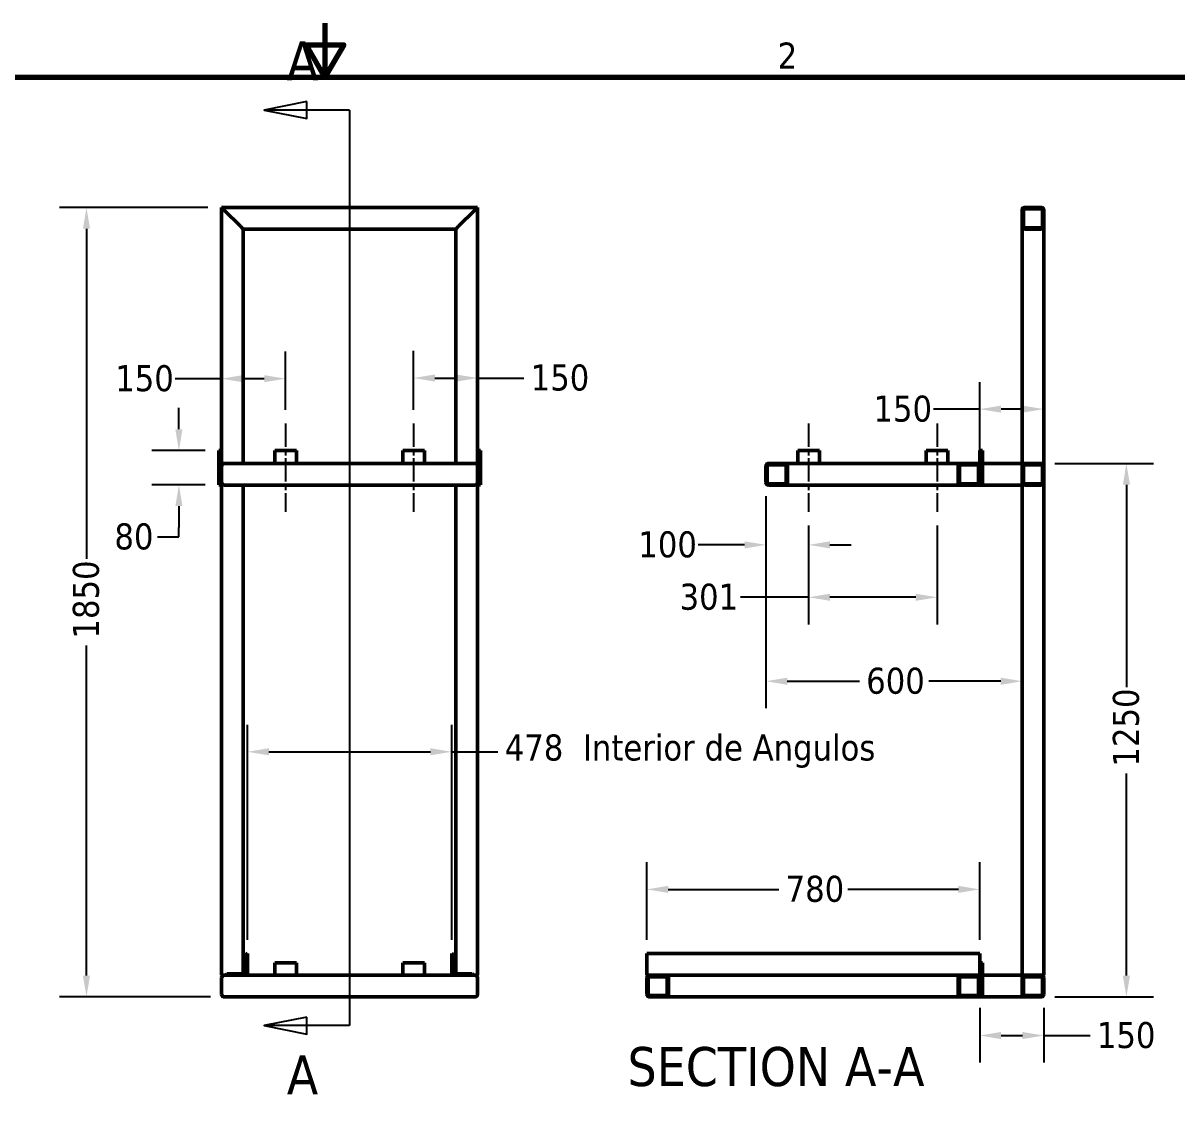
# Model space of a CAD drawing. Header units: millimetres. Extents: x 66 to 8570, y 188 to 5400.
# Drawn here: x 3611 to 6315, y 2854 to 5400 of the extents above; entities that cross this region are included whole.
import ezdxf

# ---------------------------------------------------------------- set-up
doc = ezdxf.new("R2010")
doc.units = ezdxf.units.MM
doc.header["$LTSCALE"] = 20
doc.linetypes.add('CHAIN', pattern=[0.7087, 0.4724, -0.0591, 0.1181, -0.0591])
doc.linetypes.add('DOUBLE_DASH_CHAIN', pattern=[1.2403, 0.6614, -0.0827, 0.1654, -0.0827, 0.1654, -0.0827])
for name, color, linetype, lineweight in [('Border (ANSI)', 7, 'Continuous', 70), ('Centerline (ANSI)', 1, 'Continuous', 25), ('Dimension (ANSI)', 3, 'Continuous', 25), ('Hatch (ANSI)', 2, 'Continuous', 35), ('Section Line (ANSI)', 1, 'DOUBLE_DASH_CHAIN', 25), ('Symbol (ANSI)', 3, 'Continuous', 25), ('Visible (ANSI)', 7, 'Continuous', 50)]:
    doc.layers.add(name, color=color, linetype=linetype, lineweight=lineweight)
doc.styles.add('Label Text (ANSI)', font='tahoma.ttf')
doc.styles.add('Note Text (ANSI)', font='tahoma.ttf')
doc.dimstyles.new('Default - mm (ANSI)', dxfattribs={"dimscale": 20, "dimtxt": 3.048, "dimasz": 2.5, "dimexe": 3.175, "dimexo": 1.6002, "dimgap": 0.8, "dimtad": 0, "dimtoh": 1, "dimrnd": 1e-08, "dimzin": 4, "dimdsep": 46, "dimtxsty": 'Note Text (ANSI)', "dimcen": 0.09, "dimdle": 10, "dimclrd": 256, "dimclre": 256, "dimclrt": 256, "dimadec": 1, "dimazin": 1, "dimtfac": 1, "dimtofl": 0, "dimtmove": 0, "dimatfit": 3, "dimfxl": 1, "dimtolj": 1, "dimtzin": 4, "dimlwd": -1, "dimlwe": -1, "dimarcsym": 0})
pattern_1 = [(45, (0, 0), (-44.9013, 44.9013), [])]

# ---------------------------------------------------------------- blocks, each defined once
blk = doc.blocks.new('Borders Default Border')
at = {"layer": 'Border (ANSI)', "flags": 128}
for points in [[(215.9, 270), (215.9, 263.65), (213.7, 267.46), (218.1, 267.46), (215.9, 263.65)], [(9.65, 15.75), (9.65, 263.65), (422.15, 263.65), (422.15, 15.75), (9.65, 15.75)]]:
    blk.add_lwpolyline(points, dxfattribs=at)
at = {"layer": 'Border (ANSI)', "insert": (268.95, 264.67), "char_height": 3.05, "attachment_point": 7, "style": 'Note Text (ANSI)'}
blk.add_mtext('2', dxfattribs=at)
blk = doc.blocks.new('2dTransSection0')
at = {"layer": 'Section Line (ANSI)', "linetype": 'Continuous'}
for p, q in [((213.79, 260.81), (208.79, 259.81)), ((213.79, 259.81), (208.79, 259.81)), ((208.79, 259.81), (213.79, 258.81)), ((213.79, 258.81), (213.79, 260.81)), ((218.79, 259.81), (213.79, 259.81)), ((218.79, 259.81), (218.79, 251.44)), ((218.79, 160.95), (218.79, 152.57)), ((213.79, 153.57), (208.79, 152.57)), ((213.79, 151.57), (213.79, 153.57)), ((213.79, 152.57), (208.79, 152.57)), ((208.79, 152.57), (213.79, 151.57)), ((218.79, 152.57), (213.79, 152.57))]:
    blk.add_line(p, q, dxfattribs=at)
at = {"layer": 'Section Line (ANSI)', "linetype": 'DOUBLE_DASH_CHAIN', "ltscale": 13.284528}
blk.add_line((218.79, 259.81), (218.79, 152.57), dxfattribs=at)
at = {"layer": 'Section Line (ANSI)', "linetype": 'Continuous', "flags": 128}
for points in [[(213.79, 260.81), (208.79, 259.81), (213.79, 258.81), (213.79, 260.81)], [(213.79, 153.57), (208.79, 152.57), (213.79, 151.57), (213.79, 153.57)]]:
    blk.add_lwpolyline(points, dxfattribs=at)
at = {"layer": 'Section Line (ANSI)'}
for points in [[(213.79, 260.81), (208.79, 259.81), (213.79, 258.81), (213.79, 260.81)], [(213.79, 153.57), (208.79, 152.57), (213.79, 151.57), (213.79, 153.57)]]:
    blk.add_solid(points, dxfattribs=at)
at = {"layer": 'Section Line (ANSI)', "char_height": 4.57, "attachment_point": 7, "style": 'Label Text (ANSI)'}
for insert in [(211.43, 263.31), (211.43, 144.5)]:
    blk.add_mtext('A', dxfattribs=dict(at, insert=insert))
blk = doc.blocks.new('*D24')
at = {"layer": 'Defpoints', "color": 0, "transparency": 16777216}
for p in [(5072.5, 3370.4), (5072.5, 3219.9), (5852.5, 3219.9)]:
    blk.add_point(p, dxfattribs=at)
at = {"layer": 'Dimension (ANSI)', "transparency": 16777216}
for p, q in [((5072.5, 3251.9), (5072.5, 3433.9)), ((5852.5, 3251.9), (5852.5, 3433.9)), ((5122.5, 3370.4), (5381.6, 3370.4)), ((5802.5, 3370.4), (5543.4, 3370.4))]:
    blk.add_line(p, q, dxfattribs=at)
for points in [[(5122.5, 3378.7), (5122.5, 3362.1), (5072.5, 3370.4)], [(5802.5, 3378.7), (5802.5, 3362.1), (5852.5, 3370.4)]]:
    blk.add_solid(points, dxfattribs=at)
at = {"layer": 'Dimension (ANSI)', "transparency": 16777216, "insert": (5397.6, 3402.3), "char_height": 60.96, "attachment_point": 1, "style": 'Note Text (ANSI)'}
blk.add_mtext('\\A1;780', dxfattribs=at)
blk = doc.blocks.new('*D25')
at = {"layer": 'Defpoints', "color": 0, "transparency": 16777216}
for p in [(5852.5, 3124.7), (6002.5, 3124.7), (5852.5, 3028)]:
    blk.add_point(p, dxfattribs=at)
at = {"layer": 'Dimension (ANSI)', "transparency": 16777216}
for p, q in [((5852.5, 3092.7), (5852.5, 2964.5)), ((6002.5, 3092.7), (6002.5, 2964.5)), ((5902.5, 3028), (5952.5, 3028)), ((6002.5, 3028), (6111, 3028))]:
    blk.add_line(p, q, dxfattribs=at)
for points in [[(5902.5, 3036.3), (5902.5, 3019.6), (5852.5, 3028)], [(5952.5, 3036.3), (5952.5, 3019.6), (6002.5, 3028)]]:
    blk.add_solid(points, dxfattribs=at)
at = {"layer": 'Dimension (ANSI)', "transparency": 16777216, "insert": (6127, 3059.7), "char_height": 60.96, "attachment_point": 1, "style": 'Note Text (ANSI)'}
blk.add_mtext('\\A1;150', dxfattribs=at)
blk = doc.blocks.new('*D26')
at = {"layer": 'Defpoints', "color": 0, "transparency": 16777216}
for p in [(6002.5, 4495.6), (6002.5, 4495.6), (5852.5, 4362)]:
    blk.add_point(p, dxfattribs=at)
at = {"layer": 'Dimension (ANSI)', "transparency": 16777216}
for p, q in [((5852.5, 4394), (5852.5, 4559.1)), ((5852.5, 4495.6), (5744, 4495.6)), ((5952.5, 4495.6), (5902.5, 4495.6))]:
    blk.add_line(p, q, dxfattribs=at)
for points in [[(5902.5, 4503.9), (5902.5, 4487.3), (5852.5, 4495.6)], [(5952.5, 4503.9), (5952.5, 4487.3), (6002.5, 4495.6)]]:
    blk.add_solid(points, dxfattribs=at)
at = {"layer": 'Dimension (ANSI)', "transparency": 16777216, "insert": (5603.4, 4527.3), "char_height": 60.96, "attachment_point": 1, "style": 'Note Text (ANSI)'}
blk.add_mtext('\\A1;150', dxfattribs=at)
blk = doc.blocks.new('*D27')
at = {"layer": 'Defpoints', "color": 0, "transparency": 16777216}
for p in [(5996.1, 4368.3), (5996.1, 3118.3), (6196.1, 3118.3)]:
    blk.add_point(p, dxfattribs=at)
at = {"layer": 'Dimension (ANSI)', "transparency": 16777216}
for p, q in [((6028.2, 4368.3), (6259.6, 4368.3)), ((6196.1, 4318.3), (6196.1, 3844.5)), ((6196.1, 3168.3), (6196.1, 3642.1)), ((6028.2, 3118.3), (6259.6, 3118.3))]:
    blk.add_line(p, q, dxfattribs=at)
for points in [[(6187.8, 4318.3), (6204.5, 4318.3), (6196.1, 4368.3)], [(6187.8, 3168.3), (6204.5, 3168.3), (6196.1, 3118.3)]]:
    blk.add_solid(points, dxfattribs=at)
at = {"layer": 'Dimension (ANSI)', "transparency": 16777216, "insert": (6164.4, 3658.1), "char_height": 60.96, "attachment_point": 1, "rotation": 90, "style": 'Note Text (ANSI)'}
blk.add_mtext('\\A1;1250', dxfattribs=at)
blk = doc.blocks.new('*D28')
at = {"layer": 'Defpoints', "color": 0, "transparency": 16777216}
for p in [(4075.8, 4968.3), (3759.2, 3118.3), (4082.1, 3118.3)]:
    blk.add_point(p, dxfattribs=at)
at = {"layer": 'Dimension (ANSI)', "transparency": 16777216}
for p, q in [((4043.8, 4968.3), (3695.7, 4968.3)), ((3759.2, 4918.3), (3759.2, 4144.5)), ((3759.2, 3168.3), (3759.2, 3942.1)), ((4050.1, 3118.3), (3695.7, 3118.3))]:
    blk.add_line(p, q, dxfattribs=at)
for points in [[(3750.9, 4918.3), (3767.5, 4918.3), (3759.2, 4968.3)], [(3750.9, 3168.3), (3767.5, 3168.3), (3759.2, 3118.3)]]:
    blk.add_solid(points, dxfattribs=at)
at = {"layer": 'Dimension (ANSI)', "transparency": 16777216, "insert": (3727.3, 3958.1), "char_height": 60.96, "attachment_point": 1, "rotation": 90, "style": 'Note Text (ANSI)'}
blk.add_mtext('\\A1;1850', dxfattribs=at)
blk = doc.blocks.new('*D29')
at = {"layer": 'Defpoints', "color": 0, "transparency": 16777216}
for p in [(4075.8, 4566.9), (4075.8, 4566.9), (4225.8, 4461.8)]:
    blk.add_point(p, dxfattribs=at)
at = {"layer": 'Dimension (ANSI)', "transparency": 16777216}
for p, q in [((4225.8, 4493.8), (4225.8, 4630.4)), ((4075.8, 4566.9), (3967.3, 4566.9)), ((4175.8, 4566.9), (4125.8, 4566.9))]:
    blk.add_line(p, q, dxfattribs=at)
for points in [[(4125.8, 4575.2), (4125.8, 4558.6), (4075.8, 4566.9)], [(4175.8, 4575.2), (4175.8, 4558.6), (4225.8, 4566.9)]]:
    blk.add_solid(points, dxfattribs=at)
at = {"layer": 'Dimension (ANSI)', "transparency": 16777216, "insert": (3826.6, 4598.6), "char_height": 60.96, "attachment_point": 1, "style": 'Note Text (ANSI)'}
blk.add_mtext('\\A1;150', dxfattribs=at)
blk = doc.blocks.new('*D30')
at = {"layer": 'Defpoints', "color": 0, "transparency": 16777216}
for p in [(4675.8, 4568.4), (4675.8, 4564.6), (4525.8, 4461.8)]:
    blk.add_point(p, dxfattribs=at)
at = {"layer": 'Dimension (ANSI)', "transparency": 16777216}
for p, q in [((4525.8, 4493.8), (4525.8, 4631.9)), ((4575.8, 4568.4), (4625.8, 4568.4)), ((4675.8, 4568.4), (4784.2, 4568.4))]:
    blk.add_line(p, q, dxfattribs=at)
for points in [[(4575.8, 4576.8), (4575.8, 4560.1), (4525.8, 4568.4)], [(4625.8, 4576.8), (4625.8, 4560.1), (4675.8, 4568.4)]]:
    blk.add_solid(points, dxfattribs=at)
at = {"layer": 'Dimension (ANSI)', "transparency": 16777216, "insert": (4800.2, 4600.2), "char_height": 60.96, "attachment_point": 1, "style": 'Note Text (ANSI)'}
blk.add_mtext('\\A1;150', dxfattribs=at)
blk = doc.blocks.new('*D31')
at = {"layer": 'Defpoints', "color": 0, "transparency": 16777216}
for p in [(5451.5, 4254.8), (5752.5, 4254.8), (5752.5, 4054.8)]:
    blk.add_point(p, dxfattribs=at)
at = {"layer": 'Dimension (ANSI)', "transparency": 16777216}
for p, q in [((5451.5, 4222.8), (5451.5, 3991.3)), ((5752.5, 4222.8), (5752.5, 3991.3)), ((5451.5, 4054.8), (5291.5, 4054.8)), ((5702.5, 4054.8), (5501.5, 4054.8))]:
    blk.add_line(p, q, dxfattribs=at)
for points in [[(5501.5, 4063.1), (5501.5, 4046.5), (5451.5, 4054.8)], [(5702.5, 4063.1), (5702.5, 4046.5), (5752.5, 4054.8)]]:
    blk.add_solid(points, dxfattribs=at)
at = {"layer": 'Dimension (ANSI)', "transparency": 16777216, "insert": (5149, 4086.6), "char_height": 60.96, "attachment_point": 1, "style": 'Note Text (ANSI)'}
blk.add_mtext('\\A1;301', dxfattribs=at)
blk = doc.blocks.new('*D32')
at = {"layer": 'Defpoints', "color": 0, "transparency": 16777216}
for p in [(5351.5, 4323.9), (5451.5, 4254.8), (5351.5, 4177.5)]:
    blk.add_point(p, dxfattribs=at)
at = {"layer": 'Dimension (ANSI)', "transparency": 16777216}
for p, q in [((5351.5, 4291.9), (5351.5, 4114)), ((5451.5, 4222.8), (5451.5, 4114)), ((5301.5, 4177.5), (5193, 4177.5)), ((5501.5, 4177.5), (5551.5, 4177.5))]:
    blk.add_line(p, q, dxfattribs=at)
for points in [[(5301.5, 4185.9), (5301.5, 4169.2), (5351.5, 4177.5)], [(5501.5, 4185.9), (5501.5, 4169.2), (5451.5, 4177.5)]]:
    blk.add_solid(points, dxfattribs=at)
at = {"layer": 'Dimension (ANSI)', "transparency": 16777216, "insert": (5052.4, 4209.3), "char_height": 60.96, "attachment_point": 1, "style": 'Note Text (ANSI)'}
blk.add_mtext('\\A1;100', dxfattribs=at)
blk = doc.blocks.new('*D33')
at = {"layer": 'Defpoints', "color": 0, "transparency": 16777216}
for p in [(5351.5, 4323.9), (5351.5, 3858.1), (5951.7, 3858.1)]:
    blk.add_point(p, dxfattribs=at)
at = {"layer": 'Dimension (ANSI)', "transparency": 16777216}
for p, q in [((5351.5, 4291.9), (5351.5, 3794.6)), ((5401.5, 3858.1), (5570.4, 3858.1)), ((5901.7, 3858.1), (5732.8, 3858.1))]:
    blk.add_line(p, q, dxfattribs=at)
for points in [[(5401.5, 3866.4), (5401.5, 3849.7), (5351.5, 3858.1)], [(5901.7, 3866.4), (5901.7, 3849.7), (5951.7, 3858.1)]]:
    blk.add_solid(points, dxfattribs=at)
at = {"layer": 'Dimension (ANSI)', "transparency": 16777216, "insert": (5586.4, 3889.8), "char_height": 60.96, "attachment_point": 1, "style": 'Note Text (ANSI)'}
blk.add_mtext('\\A1;600', dxfattribs=at)
blk = doc.blocks.new('*D34')
at = {"layer": 'Defpoints', "color": 0, "transparency": 16777216}
for p in [(4069.4, 4398.3), (3975.8, 4318.3), (4069.4, 4318.3)]:
    blk.add_point(p, dxfattribs=at)
at = {"layer": 'Dimension (ANSI)', "transparency": 16777216}
for p, q in [((3975.8, 4448.3), (3975.8, 4498.3)), ((4037.4, 4398.3), (3912.3, 4398.3)), ((4037.4, 4318.3), (3912.3, 4318.3)), ((3975.8, 4268.3), (3975.8, 4218.3)), ((3975.8, 4196.1), (3975.8, 4218.3)), ((3925.8, 4196.1), (3975.8, 4196.1))]:
    blk.add_line(p, q, dxfattribs=at)
for points in [[(3967.5, 4448.3), (3984.1, 4448.3), (3975.8, 4398.3)], [(3967.5, 4268.3), (3984.1, 4268.3), (3975.8, 4318.3)]]:
    blk.add_solid(points, dxfattribs=at)
at = {"layer": 'Dimension (ANSI)', "transparency": 16777216, "insert": (3824.7, 4227.9), "char_height": 60.96, "attachment_point": 1, "style": 'Note Text (ANSI)'}
blk.add_mtext('\\A1;80', dxfattribs=at)
blk = doc.blocks.new('*D35')
at = {"layer": 'Defpoints', "color": 0, "transparency": 16777216}
for p in [(4615, 3692.8), (4136.6, 3219.9), (4615, 3219.9)]:
    blk.add_point(p, dxfattribs=at)
at = {"layer": 'Dimension (ANSI)', "transparency": 16777216}
for p, q in [((4136.6, 3251.9), (4136.6, 3756.3)), ((4615, 3251.9), (4615, 3756.3)), ((4186.6, 3692.8), (4565, 3692.8)), ((4615, 3692.8), (4723.4, 3692.8))]:
    blk.add_line(p, q, dxfattribs=at)
for points in [[(4186.6, 3701.1), (4186.6, 3684.4), (4136.6, 3692.8)], [(4565, 3701.1), (4565, 3684.4), (4615, 3692.8)]]:
    blk.add_solid(points, dxfattribs=at)
at = {"layer": 'Dimension (ANSI)', "transparency": 16777216, "insert": (4739.4, 3733.3), "char_height": 60.96, "attachment_point": 1, "style": 'Note Text (ANSI)'}
blk.add_mtext('\\A1;\\fTahoma|b0|i0;478\\fTahoma|b0|i0;  Interior de Angulos', dxfattribs=at)

msp = doc.modelspace()

# ---------------------------------------------------------------- hatches: boundary and pattern name
at = {"layer": 'Hatch (ANSI)'}
h = msp.add_hatch(dxfattribs=at)
h.set_pattern_fill('ANSI31', color=256, scale=508, style=0)
h.set_pattern_definition(pattern_1)
edge = h.paths.add_edge_path()
edge.add_line((6002.5, 4923.9), (6002.5, 4962))
edge.add_ellipse((5996.1, 4962), major_axis=(0, 6.35), ratio=1, start_angle=270, end_angle=360)
edge.add_line((5996.1, 4968.3), (5958, 4968.3))
edge.add_ellipse((5958, 4962), major_axis=(-6.35, 0), ratio=1, start_angle=270, end_angle=360)
edge.add_line((5951.7, 4962), (5951.7, 4923.9))
edge.add_ellipse((5958, 4923.9), major_axis=(0, -6.35), ratio=1, start_angle=270, end_angle=360)
edge.add_line((5958, 4917.5), (5996.1, 4917.5))
edge.add_ellipse((5996.1, 4923.9), major_axis=(6.35, 0), ratio=1, start_angle=270, end_angle=360)
edge = h.paths.add_edge_path(flags=0)
edge.add_line((5958, 4965.1), (5996.1, 4965.1))
edge.add_ellipse((5996.1, 4962), major_axis=(3.18, 0), ratio=1, start_angle=0, end_angle=90, ccw=False)
edge.add_line((5999.3, 4962), (5999.3, 4923.9))
edge.add_ellipse((5996.1, 4923.9), major_axis=(0, -3.18), ratio=1, start_angle=0, end_angle=90, ccw=False)
edge.add_line((5996.1, 4920.7), (5958, 4920.7))
edge.add_ellipse((5958, 4923.9), major_axis=(-3.18, 0), ratio=1, start_angle=0, end_angle=90, ccw=False)
edge.add_line((5954.9, 4923.9), (5954.9, 4962))
edge.add_ellipse((5958, 4962), major_axis=(0, 3.17), ratio=1, start_angle=0, end_angle=90, ccw=False)
h = msp.add_hatch(dxfattribs=at)
h.set_pattern_fill('ANSI31', color=256, scale=508, angle=-15, style=0)
h.set_pattern_definition([(30, (0, 0), (-31.75, 54.9926), [])])
edge = h.paths.add_edge_path()
edge.add_ellipse((5357.8, 4362), major_axis=(-6.35, 0), ratio=1, start_angle=270, end_angle=360)
edge.add_line((5351.5, 4362), (5351.5, 4323.9))
edge.add_ellipse((5357.8, 4323.9), major_axis=(0, -6.35), ratio=1, start_angle=270, end_angle=360)
edge.add_line((5357.8, 4317.5), (5395.9, 4317.5))
edge.add_ellipse((5395.9, 4323.9), major_axis=(6.35, 0), ratio=1, start_angle=270, end_angle=360)
edge.add_line((5402.3, 4323.9), (5402.3, 4362))
edge.add_ellipse((5395.9, 4362), major_axis=(0, 6.35), ratio=1, start_angle=270, end_angle=360)
edge.add_line((5395.9, 4368.3), (5357.8, 4368.3))
edge = h.paths.add_edge_path(flags=0)
edge.add_line((5357.8, 4365.1), (5395.9, 4365.1))
edge.add_ellipse((5395.9, 4362), major_axis=(3.17, 0), ratio=1, start_angle=0, end_angle=90, ccw=False)
edge.add_line((5399.1, 4362), (5399.1, 4323.9))
edge.add_ellipse((5395.9, 4323.9), major_axis=(0, -3.18), ratio=1, start_angle=0, end_angle=90, ccw=False)
edge.add_line((5395.9, 4320.7), (5357.8, 4320.7))
edge.add_ellipse((5357.8, 4323.9), major_axis=(-3.18, 0), ratio=1, start_angle=0, end_angle=90, ccw=False)
edge.add_line((5354.7, 4323.9), (5354.7, 4362))
edge.add_ellipse((5357.8, 4362), major_axis=(0, 3.18), ratio=1, start_angle=0, end_angle=90, ccw=False)
h = msp.add_hatch(dxfattribs=at)
h.set_pattern_fill('ANSI31', color=256, scale=508, angle=105.0002, style=0)
h.set_pattern_definition([(150.0002, (0, 0), (-31.74976, -54.99275), [])])
edge = h.paths.add_edge_path()
edge.add_line((5852.5, 4323.9), (5852.5, 4362))
edge.add_ellipse((5846.1, 4362), major_axis=(0, 6.35), ratio=1, start_angle=270, end_angle=360)
edge.add_line((5846.1, 4368.3), (5808, 4368.3))
edge.add_ellipse((5808, 4362), major_axis=(-6.35, 0), ratio=1, start_angle=270, end_angle=360)
edge.add_line((5801.7, 4362), (5801.7, 4323.9))
edge.add_ellipse((5808, 4323.9), major_axis=(0, -6.35), ratio=1, start_angle=270, end_angle=360)
edge.add_line((5808, 4317.5), (5846.1, 4317.5))
edge.add_ellipse((5846.1, 4323.9), major_axis=(6.35, 0), ratio=1, start_angle=270, end_angle=360)
edge = h.paths.add_edge_path(flags=0)
edge.add_line((5808, 4365.1), (5846.1, 4365.1))
edge.add_ellipse((5846.1, 4362), major_axis=(3.18, 0), ratio=1, start_angle=0, end_angle=90, ccw=False)
edge.add_line((5849.3, 4362), (5849.3, 4323.9))
edge.add_ellipse((5846.1, 4323.9), major_axis=(0, -3.18), ratio=1, start_angle=0, end_angle=90, ccw=False)
edge.add_line((5846.1, 4320.7), (5808, 4320.7))
edge.add_ellipse((5808, 4323.9), major_axis=(-3.18, 0), ratio=1, start_angle=0, end_angle=90, ccw=False)
edge.add_line((5804.9, 4323.9), (5804.9, 4362))
edge.add_ellipse((5808, 4362), major_axis=(0, 3.17), ratio=1, start_angle=0, end_angle=90, ccw=False)
h = msp.add_hatch(dxfattribs=at)
h.set_pattern_fill('ANSI31', color=256, scale=508, angle=75.0002, style=0)
h.set_pattern_definition([(120.0002, (0, 0), (-54.9925, -31.75017), [])])
edge = h.paths.add_edge_path()
edge.add_line((6002.5, 4323.9), (6002.5, 4362))
edge.add_ellipse((5996.1, 4362), major_axis=(0, 6.35), ratio=1, start_angle=270, end_angle=360)
edge.add_line((5996.1, 4368.3), (5958, 4368.3))
edge.add_ellipse((5958, 4362), major_axis=(-6.35, 0), ratio=1, start_angle=270, end_angle=360)
edge.add_line((5951.7, 4362), (5951.7, 4323.9))
edge.add_ellipse((5958, 4323.9), major_axis=(0, -6.35), ratio=1, start_angle=270, end_angle=360)
edge.add_line((5958, 4317.5), (5996.1, 4317.5))
edge.add_ellipse((5996.1, 4323.9), major_axis=(6.35, 0), ratio=1, start_angle=270, end_angle=360)
edge = h.paths.add_edge_path(flags=0)
edge.add_line((5958, 4365.1), (5996.1, 4365.1))
edge.add_ellipse((5996.1, 4362), major_axis=(3.18, 0), ratio=1, start_angle=0, end_angle=90, ccw=False)
edge.add_line((5999.3, 4362), (5999.3, 4323.9))
edge.add_ellipse((5996.1, 4323.9), major_axis=(0, -3.18), ratio=1, start_angle=0, end_angle=90, ccw=False)
edge.add_line((5996.1, 4320.7), (5958, 4320.7))
edge.add_ellipse((5958, 4323.9), major_axis=(-3.18, 0), ratio=1, start_angle=0, end_angle=90, ccw=False)
edge.add_line((5954.9, 4323.9), (5954.9, 4362))
edge.add_ellipse((5958, 4362), major_axis=(0, 3.17), ratio=1, start_angle=0, end_angle=90, ccw=False)
h = msp.add_hatch(dxfattribs=at)
h.set_pattern_fill('ANSI31', color=256, scale=508, angle=15, style=0)
h.set_pattern_definition([(60, (0, 0), (-54.9926, 31.75), [])])
edge = h.paths.add_edge_path()
edge.add_ellipse((5116.9, 3162.8), major_axis=(0, 6.35), ratio=1, start_angle=270, end_angle=360)
edge.add_line((5116.9, 3169.1), (5078.8, 3169.1))
edge.add_ellipse((5078.8, 3162.8), major_axis=(-6.35, 0), ratio=1, start_angle=270, end_angle=360)
edge.add_line((5072.5, 3162.8), (5072.5, 3124.7))
edge.add_ellipse((5078.8, 3124.7), major_axis=(0, -6.35), ratio=1, start_angle=270, end_angle=360)
edge.add_line((5078.8, 3118.3), (5116.9, 3118.3))
edge.add_ellipse((5116.9, 3124.7), major_axis=(6.35, 0), ratio=1, start_angle=270, end_angle=360)
edge.add_line((5123.3, 3124.7), (5123.3, 3162.8))
edge = h.paths.add_edge_path(flags=0)
edge.add_line((5078.8, 3165.9), (5116.9, 3165.9))
edge.add_ellipse((5116.9, 3162.8), major_axis=(3.18, 0), ratio=1, start_angle=0, end_angle=90, ccw=False)
edge.add_line((5120.1, 3162.8), (5120.1, 3124.7))
edge.add_ellipse((5116.9, 3124.7), major_axis=(0, -3.18), ratio=1, start_angle=0, end_angle=90, ccw=False)
edge.add_line((5116.9, 3121.5), (5078.8, 3121.5))
edge.add_ellipse((5078.8, 3124.7), major_axis=(-3.18, 0), ratio=1, start_angle=0, end_angle=90, ccw=False)
edge.add_line((5075.7, 3124.7), (5075.7, 3162.8))
edge.add_ellipse((5078.8, 3162.8), major_axis=(0, 3.17), ratio=1, start_angle=0, end_angle=90, ccw=False)
h = msp.add_hatch(dxfattribs=at)
h.set_pattern_fill('ANSI31', color=256, scale=508, style=0)
h.set_pattern_definition(pattern_1)
edge = h.paths.add_edge_path()
edge.add_line((5852.5, 3124.7), (5852.5, 3162.8))
edge.add_ellipse((5846.1, 3162.8), major_axis=(0, 6.35), ratio=1, start_angle=270, end_angle=360)
edge.add_line((5846.1, 3169.1), (5808, 3169.1))
edge.add_ellipse((5808, 3162.8), major_axis=(-6.35, 0), ratio=1, start_angle=270, end_angle=360)
edge.add_line((5801.7, 3162.8), (5801.7, 3124.7))
edge.add_ellipse((5808, 3124.7), major_axis=(0, -6.35), ratio=1, start_angle=270, end_angle=360)
edge.add_line((5808, 3118.3), (5846.1, 3118.3))
edge.add_ellipse((5846.1, 3124.7), major_axis=(6.35, 0), ratio=1, start_angle=270, end_angle=360)
edge = h.paths.add_edge_path(flags=0)
edge.add_line((5808, 3165.9), (5846.1, 3165.9))
edge.add_ellipse((5846.1, 3162.8), major_axis=(3.18, 0), ratio=1, start_angle=0, end_angle=90, ccw=False)
edge.add_line((5849.3, 3162.8), (5849.3, 3124.7))
edge.add_ellipse((5846.1, 3124.7), major_axis=(0, -3.18), ratio=1, start_angle=0, end_angle=90, ccw=False)
edge.add_line((5846.1, 3121.5), (5808, 3121.5))
edge.add_ellipse((5808, 3124.7), major_axis=(-3.18, 0), ratio=1, start_angle=0, end_angle=90, ccw=False)
edge.add_line((5804.9, 3124.7), (5804.9, 3162.8))
edge.add_ellipse((5808, 3162.8), major_axis=(0, 3.17), ratio=1, start_angle=0, end_angle=90, ccw=False)
h = msp.add_hatch(dxfattribs=at)
h.set_pattern_fill('ANSI31', color=256, scale=508, angle=90.0002, style=0)
h.set_pattern_definition([(135.0002, (0, 0), (-44.9011, -44.90145), [])])
edge = h.paths.add_edge_path()
edge.add_ellipse((5996.1, 3124.7), major_axis=(6.35, 0), ratio=1, start_angle=270, end_angle=360)
edge.add_line((6002.5, 3124.7), (6002.5, 3162.8))
edge.add_ellipse((5996.1, 3162.8), major_axis=(0, 6.35), ratio=1, start_angle=270, end_angle=360)
edge.add_line((5996.1, 3169.1), (5958, 3169.1))
edge.add_ellipse((5958, 3162.8), major_axis=(-6.35, 0), ratio=1, start_angle=270, end_angle=360)
edge.add_line((5951.7, 3162.8), (5951.7, 3124.7))
edge.add_ellipse((5958, 3124.7), major_axis=(0, -6.35), ratio=1, start_angle=270, end_angle=360)
edge.add_line((5958, 3118.3), (5996.1, 3118.3))
edge = h.paths.add_edge_path(flags=0)
edge.add_line((5958, 3165.9), (5996.1, 3165.9))
edge.add_ellipse((5996.1, 3162.8), major_axis=(3.18, 0), ratio=1, start_angle=0, end_angle=90, ccw=False)
edge.add_line((5999.3, 3162.8), (5999.3, 3124.7))
edge.add_ellipse((5996.1, 3124.7), major_axis=(0, -3.18), ratio=1, start_angle=0, end_angle=90, ccw=False)
edge.add_line((5996.1, 3121.5), (5958, 3121.5))
edge.add_ellipse((5958, 3124.7), major_axis=(-3.18, 0), ratio=1, start_angle=0, end_angle=90, ccw=False)
edge.add_line((5954.9, 3124.7), (5954.9, 3162.8))
edge.add_ellipse((5958, 3162.8), major_axis=(0, 3.17), ratio=1, start_angle=0, end_angle=90, ccw=False)

# ---------------------------------------------------------------- linework, layer by layer
at = {"layer": 'Centerline (ANSI)', "linetype": 'CHAIN', "ltscale": 5.749587}
for p, q in [((4225.8, 4461.8), (4225.8, 4254.8)), ((4525.8, 4461.8), (4525.8, 4254.8)), ((5451.5, 4461.8), (5451.5, 4254.8)), ((5752.5, 4461.8), (5752.5, 4254.8))]:
    msp.add_line(p, q, dxfattribs=at)
at = {"layer": 'Visible (ANSI)'}
for p, q in [((4075.8, 4968.3), (4082.1, 4962)), ((4075.8, 4398.3), (4075.8, 4968.3)), ((4675.8, 4968.3), (4075.8, 4968.3)), ((4082.1, 4962), (4075.8, 4968.3)), ((4120.2, 4923.9), (4082.1, 4962)), ((4082.1, 4962), (4120.2, 4923.9)), ((4669.4, 4962), (4631.3, 4923.9)), ((4631.3, 4923.9), (4669.4, 4962)), ((4669.4, 4962), (4675.8, 4968.3)), ((4675.8, 4968.3), (4669.4, 4962)), ((4675.8, 4398.3), (4675.8, 4968.3)), ((5951.7, 4962), (5951.7, 4923.9)), ((5954.9, 4923.9), (5954.9, 4962)), ((5996.1, 4968.3), (5958, 4968.3)), ((5958, 4965.1), (5996.1, 4965.1)), ((5999.3, 4962), (5999.3, 4923.9)), ((6002.5, 4923.9), (6002.5, 4962)), ((4120.2, 4923.9), (4126.6, 4917.5)), ((4126.6, 4917.5), (4120.2, 4923.9)), ((4625, 4917.5), (4631.3, 4923.9)), ((4631.3, 4923.9), (4625, 4917.5)), ((5951.7, 4368.3), (5951.7, 4923.9)), ((6002.5, 4362), (6002.5, 4923.9)), ((4126.6, 4368.3), (4126.6, 4917.5)), ((4625, 4917.5), (4126.6, 4917.5)), ((4625, 4368.3), (4625, 4917.5)), ((5996.1, 4920.7), (5958, 4920.7)), ((5958, 4917.5), (5996.1, 4917.5)), ((4069.4, 4398.3), (4069.4, 4318.3)), ((4069.4, 4398.3), (4075.8, 4398.3)), ((4075.8, 4398.3), (4075.8, 4362)), ((4200.4, 4398.3), (4251.2, 4398.3)), ((4200.4, 4398.3), (4200.4, 4368.3)), ((4251.2, 4398.3), (4251.2, 4368.3)), ((4500.4, 4398.3), (4551.2, 4398.3)), ((4500.4, 4398.3), (4500.4, 4368.3)), ((4551.2, 4398.3), (4551.2, 4368.3)), ((4551.2, 4398.3), (4551.2, 4368.3)), ((4551.2, 4398.3), (4551.2, 4398.3)), ((4675.5, 4398.3), (4675.5, 4363.8)), ((4675.5, 4398.3), (4675.7, 4398.3)), ((4675.7, 4362.5), (4675.7, 4398.3)), ((4682.1, 4398.3), (4675.7, 4398.3)), ((4682.1, 4318.3), (4682.1, 4398.3)), ((4682.1, 4398.3), (4682.1, 4398.3)), ((4682.1, 4318.3), (4682.1, 4398.3)), ((4682.1, 4398.3), (4682.4, 4398.3)), ((4682.4, 4398.3), (4682.4, 4318.3)), ((5426.1, 4398.3), (5476.9, 4398.3)), ((5426.1, 4398.3), (5426.1, 4368.3)), ((5476.9, 4398.3), (5476.9, 4368.3)), ((5727.1, 4398.3), (5777.9, 4398.3)), ((5727.1, 4398.3), (5727.1, 4368.3)), ((5777.9, 4398.3), (5777.9, 4368.3)), ((5852.5, 4398.3), (5852.5, 4362)), ((5852.5, 4398.3), (5858.8, 4398.3)), ((5858.8, 4398.3), (5858.8, 4318.3)), ((4075.8, 4362), (4075.8, 4323.9)), ((4075.8, 4323.9), (4075.8, 4362)), ((4082.1, 4368.3), (4669.4, 4368.3)), ((4675.8, 4323.9), (4675.8, 4362)), ((4675.8, 4323.9), (4675.8, 4362)), ((5351.5, 4362), (5351.5, 4323.9)), ((5354.7, 4323.9), (5354.7, 4362)), ((5395.9, 4368.3), (5357.8, 4368.3)), ((5357.8, 4365.1), (5395.9, 4365.1)), ((5395.9, 4368.3), (5808, 4368.3)), ((5399.1, 4362), (5399.1, 4323.9)), ((5402.3, 4323.9), (5402.3, 4362)), ((5801.7, 4362), (5801.7, 4323.9)), ((5804.9, 4323.9), (5804.9, 4362)), ((5846.1, 4368.3), (5808, 4368.3)), ((5808, 4365.1), (5846.1, 4365.1)), ((5846.1, 4368.3), (5852.5, 4368.3)), ((5849.3, 4362), (5849.3, 4323.9)), ((5852.5, 4323.9), (5852.5, 4362)), ((5858.8, 4368.3), (5951.7, 4368.3)), ((5951.7, 4368.3), (5951.7, 4362)), ((5951.7, 4362), (5951.7, 4323.9)), ((5954.9, 4323.9), (5954.9, 4362)), ((5996.1, 4368.3), (5958, 4368.3)), ((5958, 4365.1), (5996.1, 4365.1)), ((5999.3, 4362), (5999.3, 4323.9)), ((6002.5, 4323.9), (6002.5, 4362)), ((4069.4, 4318.3), (4075.8, 4318.3)), ((4075.8, 4323.9), (4075.8, 4318.3)), ((4075.8, 3169.1), (4075.8, 4318.3)), ((4082.1, 4317.5), (4669.4, 4317.5)), ((4126.6, 3172.3), (4126.6, 4317.5)), ((4625, 3172.3), (4625, 4317.5)), ((4675.5, 4322.1), (4675.5, 4318.3)), ((4675.5, 4318.3), (4675.7, 4318.3)), ((4675.7, 4318.3), (4675.7, 4323.3)), ((4682.1, 4318.3), (4675.7, 4318.3)), ((4675.8, 3169.1), (4675.8, 4318.3)), ((4682.1, 4318.3), (4682.1, 4318.3)), ((4682.1, 4318.3), (4682.4, 4318.3)), ((5395.9, 4320.7), (5357.8, 4320.7)), ((5357.8, 4317.5), (5395.9, 4317.5)), ((5395.9, 4317.5), (5808, 4317.5)), ((5846.1, 4320.7), (5808, 4320.7)), ((5808, 4317.5), (5846.1, 4317.5)), ((5846.1, 4317.5), (5951.7, 4317.5)), ((5852.5, 4323.9), (5852.5, 4318.3)), ((5852.5, 4318.3), (5858.8, 4318.3)), ((5951.7, 4323.9), (5951.7, 4317.5)), ((5951.7, 3169.1), (5951.7, 4317.5)), ((5996.1, 4320.7), (5958, 4320.7)), ((5958, 4317.5), (5996.1, 4317.5)), ((6002.5, 3169.1), (6002.5, 4323.9)), ((4136.4, 3219.9), (4136.6, 3219.9)), ((4136.6, 3219.9), (4136.6, 3169.1)), ((4615, 3169.1), (4615, 3219.9)), ((4615, 3219.9), (4615.1, 3219.9)), ((5852.5, 3219.9), (5072.5, 3219.9)), ((5072.5, 3219.9), (5072.5, 3169.1)), ((5852.5, 3219.9), (5852.5, 3198.3)), ((4133.4, 3178.6), (4133.4, 3216.9)), ((4200.4, 3198.3), (4200.4, 3169.1)), ((4200.4, 3198.3), (4251.2, 3198.3)), ((4251.2, 3198.3), (4251.2, 3169.1)), ((4500.4, 3198.3), (4500.4, 3169.1)), ((4500.4, 3198.3), (4551.2, 3198.3)), ((4551.2, 3198.3), (4551.2, 3169.1)), ((4618.1, 3216.9), (4618.1, 3178.6)), ((5852.5, 3198.3), (5852.5, 3162.8)), ((5852.5, 3198.3), (5858.8, 3198.3)), ((5858.8, 3198.3), (5858.8, 3118.3)), ((4075.8, 3169.1), (4082.1, 3169.1)), ((4085.8, 3169.1), (4082.1, 3169.1)), ((4085.8, 3169.1), (4085.8, 3169.2)), ((4136.6, 3169.1), (4085.8, 3169.1)), ((4088.8, 3172.3), (4127, 3172.3)), ((4615, 3169.1), (4136.6, 3169.1)), ((4665.8, 3169.1), (4615, 3169.1)), ((4624.5, 3172.3), (4662.7, 3172.3)), ((4665.8, 3169.2), (4665.8, 3169.1)), ((4669.4, 3169.1), (4665.8, 3169.1)), ((4669.4, 3169.1), (4675.8, 3169.1)), ((5078.8, 3169.1), (5072.5, 3169.1)), ((5116.9, 3169.1), (5078.8, 3169.1)), ((5078.8, 3165.9), (5116.9, 3165.9)), ((5808, 3169.1), (5116.9, 3169.1)), ((5846.1, 3169.1), (5808, 3169.1)), ((5808, 3165.9), (5846.1, 3165.9)), ((5852.5, 3169.1), (5846.1, 3169.1)), ((5858.8, 3169.1), (5951.7, 3169.1)), ((5951.7, 3169.1), (5958, 3169.1)), ((5996.1, 3169.1), (5958, 3169.1)), ((5958, 3165.9), (5996.1, 3165.9)), ((5996.1, 3169.1), (6002.5, 3169.1)), ((4075.8, 3162.8), (4075.8, 3124.7)), ((4075.8, 3162.8), (4075.8, 3124.7)), ((4675.8, 3124.7), (4675.8, 3162.8)), ((4675.8, 3162.8), (4675.8, 3124.7)), ((5072.5, 3162.8), (5072.5, 3124.7)), ((5075.7, 3124.7), (5075.7, 3162.8)), ((5120.1, 3162.8), (5120.1, 3124.7)), ((5123.3, 3124.7), (5123.3, 3162.8)), ((5801.7, 3162.8), (5801.7, 3124.7)), ((5804.9, 3124.7), (5804.9, 3162.8)), ((5849.3, 3162.8), (5849.3, 3124.7)), ((5852.5, 3124.7), (5852.5, 3162.8)), ((5951.7, 3162.8), (5951.7, 3124.7)), ((5954.9, 3124.7), (5954.9, 3162.8)), ((5999.3, 3162.8), (5999.3, 3124.7)), ((6002.5, 3124.7), (6002.5, 3162.8)), ((4669.4, 3118.3), (4082.1, 3118.3)), ((5116.9, 3121.5), (5078.8, 3121.5)), ((5078.8, 3118.3), (5116.9, 3118.3)), ((5116.9, 3118.3), (5808, 3118.3)), ((5846.1, 3121.5), (5808, 3121.5)), ((5808, 3118.3), (5846.1, 3118.3)), ((5846.1, 3118.3), (5852.5, 3118.3)), ((5852.5, 3124.7), (5852.5, 3118.3)), ((5852.5, 3118.3), (5858.8, 3118.3)), ((5858.8, 3118.3), (5958, 3118.3)), ((5996.1, 3121.5), (5958, 3121.5)), ((5958, 3118.3), (5996.1, 3118.3))]:
    msp.add_line(p, q, dxfattribs=at)
for centre, radius, start, end in [((5958, 4962), 6.35, 90, 180), ((5958, 4962), 3.17, 90, 180), ((5996.1, 4962), 6.35, 0, 90), ((5996.1, 4962), 3.18, 0, 90), ((5958, 4923.9), 6.35, 180, 270), ((5958, 4923.9), 3.18, 180, 270), ((5996.1, 4923.9), 3.18, 270, 0), ((5996.1, 4923.9), 6.35, 270, 0), ((4082.1, 4362), 6.35, 90, 180), ((4082.1, 4362), 6.35, 90, 180), ((4669.4, 4362), 6.35, 0, 90), ((4669.4, 4362), 6.35, 0, 90), ((5357.8, 4362), 6.35, 90, 180), ((5357.8, 4362), 3.18, 90, 180), ((5395.9, 4362), 6.35, 0, 90), ((5395.9, 4362), 3.17, 0, 90), ((5808, 4362), 6.35, 90, 180), ((5808, 4362), 3.17, 90, 180), ((5846.1, 4362), 6.35, 0, 90), ((5846.1, 4362), 3.18, 0, 90), ((5958, 4362), 6.35, 90, 180), ((5958, 4362), 3.17, 90, 180), ((5996.1, 4362), 6.35, 0, 90), ((5996.1, 4362), 3.18, 0, 90), ((4082.1, 4323.9), 6.35, 180, 270), ((4082.1, 4323.9), 6.35, 180, 270), ((4669.4, 4323.9), 6.35, 270, 0), ((4669.4, 4323.9), 6.35, 270, 0), ((5357.8, 4323.9), 6.35, 180, 270), ((5357.8, 4323.9), 3.18, 180, 270), ((5395.9, 4323.9), 3.18, 270, 0), ((5395.9, 4323.9), 6.35, 270, 0), ((5808, 4323.9), 6.35, 180, 270), ((5808, 4323.9), 3.18, 180, 270), ((5846.1, 4323.9), 3.18, 270, 0), ((5846.1, 4323.9), 6.35, 270, 0), ((5958, 4323.9), 6.35, 180, 270), ((5958, 4323.9), 3.18, 180, 270), ((5996.1, 4323.9), 3.18, 270, 0), ((5996.1, 4323.9), 6.35, 270, 0), ((4136.4, 3216.9), 3.05, 90, 180), ((4615.1, 3216.9), 3.05, 0, 90), ((4082.1, 3162.8), 6.35, 90, 180), ((4082.1, 3162.8), 6.35, 90, 180), ((4088.8, 3169.2), 3.05, 90, 180), ((4127, 3178.6), 6.35, 270, 0), ((4624.5, 3178.6), 6.35, 180, 270), ((4662.7, 3169.2), 3.05, 0, 90), ((4669.4, 3162.8), 6.35, 0, 90), ((4669.4, 3162.8), 6.35, 0, 90), ((5078.8, 3162.8), 6.35, 90, 180), ((5078.8, 3162.8), 3.17, 90, 180), ((5116.9, 3162.8), 6.35, 0, 90), ((5116.9, 3162.8), 3.18, 0, 90), ((5808, 3162.8), 6.35, 90, 180), ((5808, 3162.8), 3.17, 90, 180), ((5846.1, 3162.8), 6.35, 0, 90), ((5846.1, 3162.8), 3.18, 0, 90), ((5958, 3162.8), 6.35, 90, 180), ((5958, 3162.8), 3.17, 90, 180), ((5996.1, 3162.8), 6.35, 0, 90), ((5996.1, 3162.8), 3.18, 0, 90), ((4082.1, 3124.7), 6.35, 180, 270), ((4082.1, 3124.7), 6.35, 180, 270), ((4669.4, 3124.7), 6.35, 270, 0), ((4669.4, 3124.7), 6.35, 270, 0), ((5078.8, 3124.7), 6.35, 180, 270), ((5078.8, 3124.7), 3.18, 180, 270), ((5116.9, 3124.7), 3.18, 270, 0), ((5116.9, 3124.7), 6.35, 270, 0), ((5808, 3124.7), 6.35, 180, 270), ((5808, 3124.7), 3.18, 180, 270), ((5846.1, 3124.7), 3.18, 270, 0), ((5846.1, 3124.7), 6.35, 270, 0), ((5958, 3124.7), 6.35, 180, 270), ((5958, 3124.7), 3.18, 180, 270), ((5996.1, 3124.7), 3.18, 270, 0), ((5996.1, 3124.7), 6.35, 270, 0)]:
    msp.add_arc(centre, radius, start, end, dxfattribs=at)

# ---------------------------------------------------------------- block references
at = {"xscale": 20, "yscale": 20, "zscale": 20}
msp.add_blockref('Borders Default Border', (0, 0), dxfattribs=at)
at = {"layer": 'Section Line (ANSI)', "xscale": 20, "yscale": 20, "zscale": 20}
msp.add_blockref('2dTransSection0', (0, 0), dxfattribs=at)

# ---------------------------------------------------------------- texts
at = {"layer": 'Symbol (ANSI)', "insert": (5027, 2907.9), "char_height": 91.44, "attachment_point": 7, "style": 'Label Text (ANSI)'}
msp.add_mtext('SECTION A-A', dxfattribs=at)

# ---------------------------------------------------------------- dimensions: what is measured, and where the dimension line sits
at = {"layer": 'Dimension (ANSI)'}
for base, p1, p2, angle, override, picture, middle in [((3759.2, 3118.3), (4075.8, 4968.3), (4082.1, 3118.3), 90, {"dimgap": 0.8, "dimtoh": 0, "dimdec": 0, "dimtol": 0, "dimlim": 0, "dimtp": 0, "dimtm": 0, "dimtdec": 2, "dimatfit": 1}, '*D28', (3759.2, 4043.3)), ((4675.8, 4568.4), (4525.8, 4461.8), (4675.8, 4564.6), 180, {"dimgap": 0.8, "dimtoh": 0, "dimdec": 0, "dimse2": 1, "dimtol": 0, "dimlim": 0, "dimtp": 0, "dimtm": 0, "dimtdec": 2, "dimatfit": 2}, '*D30', (4862.6, 4568.4)), ((3975.8, 4318.3), (4069.4, 4398.3), (4069.4, 4318.3), 90, {"dimgap": 0.8, "dimtih": 1, "dimtoh": 1, "dimdec": 0, "dimtol": 0, "dimlim": 0, "dimtp": 0, "dimtm": 0, "dimtdec": 2, "dimtmove": 1, "dimatfit": 1}, '*D34', (3973, 4196.1)), ((6196.1, 3118.3), (5996.1, 4368.3), (5996.1, 3118.3), 90, {"dimgap": 0.8, "dimtoh": 0, "dimdec": 0, "dimtol": 0, "dimlim": 0, "dimtp": 0, "dimtm": 0, "dimtdec": 2, "dimatfit": 1}, '*D27', (6196.1, 3743.3)), ((5351.5, 4177.5), (5451.5, 4254.8), (5351.5, 4323.9), 180, {"dimgap": 0.8, "dimtoh": 0, "dimdec": 0, "dimtol": 0, "dimlim": 0, "dimtp": 0, "dimtm": 0, "dimtdec": 2, "dimatfit": 1}, '*D32', (5114.7, 4177.5)), ((5752.5, 4054.8), (5451.5, 4254.8), (5752.5, 4254.8), 180, {"dimgap": 0.8, "dimtoh": 0, "dimdec": 0, "dimtol": 0, "dimlim": 0, "dimtp": 0, "dimtm": 0, "dimtdec": 2, "dimatfit": 2}, '*D31', (5212.3, 4054.8)), ((5072.5, 3370.4), (5852.5, 3219.9), (5072.5, 3219.9), 180, {"dimgap": 0.8, "dimtoh": 0, "dimdec": 0, "dimtol": 0, "dimlim": 0, "dimtp": 0, "dimtm": 0, "dimtdec": 2, "dimatfit": 1}, '*D24', (5462.5, 3370.4))]:
    dim = msp.add_linear_dim(base=base, p1=p1, p2=p2, angle=angle, dimstyle='Default - mm (ANSI)', override=override, dxfattribs=at)
    dim.commit()
    dim.dimension.update_dxf_attribs({"geometry": picture, "text_midpoint": middle, "dimtype": 160})
for base, p1, p2, override, picture, middle in [((4075.8, 4566.9), (4225.8, 4461.8), (4075.8, 4566.9), {"dimgap": 0.8, "dimtoh": 0, "dimdec": 0, "dimse2": 1, "dimtol": 0, "dimlim": 0, "dimtp": 0, "dimtm": 0, "dimtdec": 2, "dimatfit": 2}, '*D29', (3889, 4566.9)), ((6002.5, 4495.6), (5852.5, 4362), (6002.5, 4495.6), {"dimgap": 0.8, "dimtoh": 0, "dimdec": 0, "dimse2": 1, "dimtol": 0, "dimlim": 0, "dimtp": 0, "dimtm": 0, "dimtdec": 2, "dimatfit": 2}, '*D26', (5665.7, 4495.6)), ((5351.5, 3858.1), (5951.7, 3858.1), (5351.5, 4323.9), {"dimgap": 0.8, "dimtoh": 0, "dimdec": 0, "dimse1": 1, "dimtol": 0, "dimlim": 0, "dimtp": 0, "dimtm": 0, "dimtdec": 2, "dimatfit": 1}, '*D33', (5651.6, 3858.1)), ((5852.5, 3028), (6002.5, 3124.7), (5852.5, 3124.7), {"dimgap": 0.8, "dimtoh": 0, "dimdec": 0, "dimtol": 0, "dimlim": 0, "dimtp": 0, "dimtm": 0, "dimtdec": 2, "dimatfit": 2}, '*D25', (6189.3, 3028))]:
    dim = msp.add_linear_dim(base=base, p1=p1, p2=p2, dimstyle='Default - mm (ANSI)', override=override, dxfattribs=at)
    dim.commit()
    dim.dimension.update_dxf_attribs({"geometry": picture, "text_midpoint": middle, "dimtype": 160})
dim = msp.add_linear_dim(base=(4615, 3692.8), p1=(4136.6, 3219.9), p2=(4615, 3219.9), angle=180, text='\\fTahoma|b0|i0;<>\\fTahoma|b0|i0;  Interior de Angulos', dimstyle='Default - mm (ANSI)', override={"dimgap": 0.8, "dimtoh": 0, "dimdec": 0, "dimtol": 0, "dimlim": 0, "dimtp": 0, "dimtm": 0, "dimtdec": 2, "dimatfit": 2}, dxfattribs=at)
dim.commit()
dim.dimension.update_dxf_attribs({"geometry": '*D35', "text_midpoint": (5187.9, 3692.8), "dimtype": 160})

doc.saveas('drawing.dxf')
